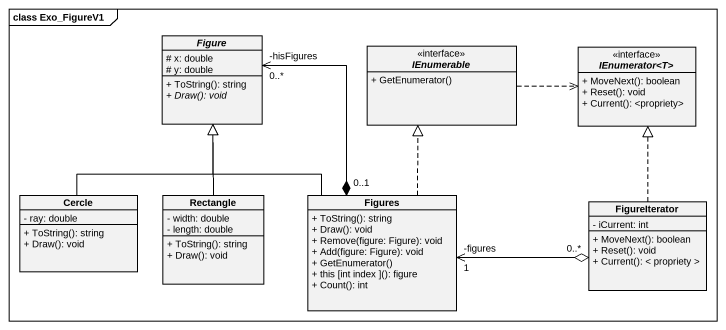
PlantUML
@startuml
mainframe class Exo_FigureV1
hide circle
hide empty members
skinparam classAttributeIconSize 0
abstract class Figure {
  # x: double
  # y: double
  + ToString(): string
  {abstract} + Draw(): void
}
interface IEnumerable <<interface>> {
  + GetEnumerator()
}
interface "IEnumerator<T>" as IEnumerator_T <<interface>> {
  + MoveNext(): boolean
  + Reset(): void
  + Current(): <propriety>
}
class Cercle {
  - ray: double
  + ToString(): string
  + Draw(): void
}
class "Rectangle" as Rectangle_ {
  - width: double
  - length: double
  + ToString(): string
  + Draw(): void
}
class Figures {
  + ToString(): string
  + Draw(): void
  + Remove(figure: Figure): void
  + Add(figure: Figure): void
  + GetEnumerator()
  + this [int index ](): figure
  + Count(): int
}
class FigureIterator {
  - iCurrent: int
  + MoveNext(): boolean
  + Reset(): void
  + Current(): < propriety >
}
Figure "-hisFigures\n0..*" <--* "0..1" Figures
IEnumerable .right.> IEnumerator_T
Cercle -up-|> Figure
Rectangle_ -up-|> Figure
Figures -up-|> Figure
Figures .up.|> IEnumerable
Figures "-figures\n1" <-right-o "0..*" FigureIterator
FigureIterator .up.|> IEnumerator_T
@enduml
